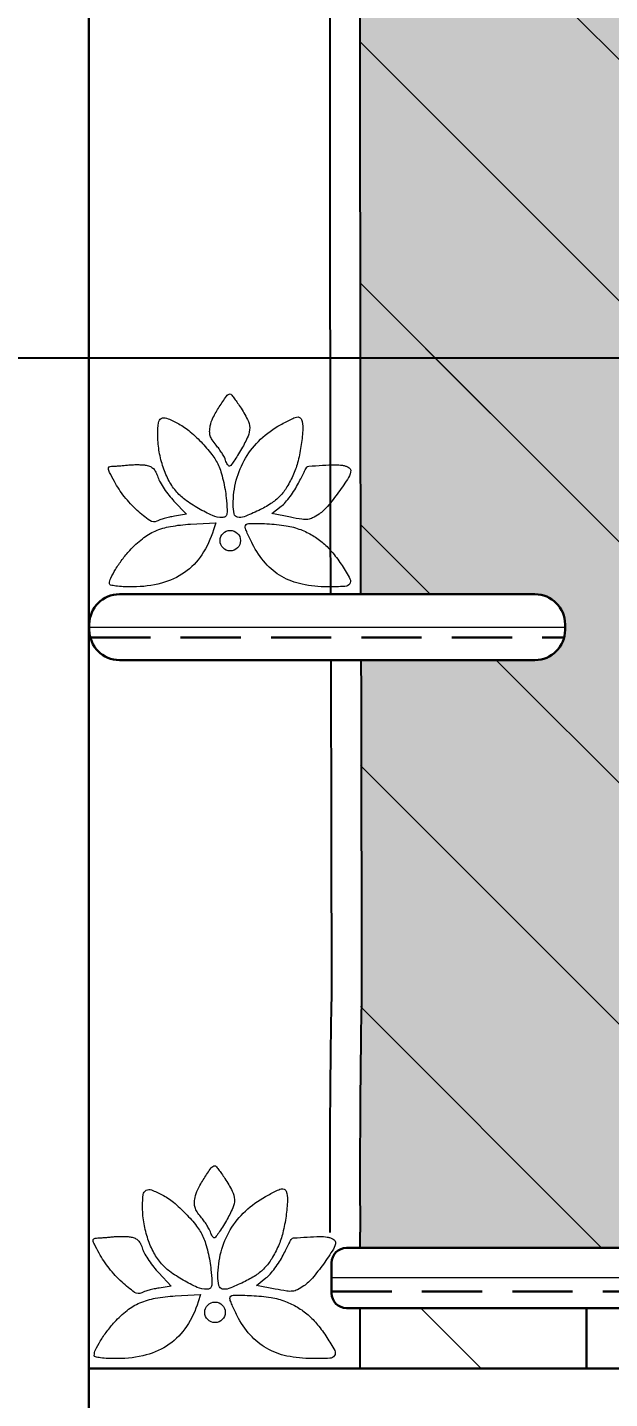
# Model space of a CAD drawing. Header units: millimetres. Extents: x 56222 to 3066687, y -650199 to -121287.
# Drawn here: x 141165.89 to 141175.55, y -185281.76 to -185259.01 of the extents above; entities that cross this region are included whole.
import ezdxf
from ezdxf import colors
from ezdxf.entities.mleader import LeaderData, LeaderLine
from ezdxf.math import Vec2, Vec3

# ---------------------------------------------------------------- set-up
doc = ezdxf.new("R2010")
doc.units = ezdxf.units.MM
doc.header["$MEASUREMENT"] = 0
doc.linetypes.add('DASHEDX2', pattern=[1.5, 1, -0.5])
for name, color, linetype, lineweight in [('$TD_AUDIT_GENERATED_(A0BDF17)', 32, 'Continuous', 30), ('FURNITURE', 32, 'Continuous', 9), ('interior hatch', 253, 'Continuous', 5), ('Text', 7, 'Continuous', 15)]:
    doc.layers.add(name, color=color, linetype=linetype, lineweight=lineweight)
doc.styles.add('style4', font='ARIALN.TTF')

msp = doc.modelspace()

# ---------------------------------------------------------------- hatches: boundary and pattern name
at = {"layer": 'interior hatch', "lineweight": 30, "true_color": 0xd9b996, "transparency": 33554687}
h = msp.add_hatch(color=31, dxfattribs=at)
h.dxf.hatch_style = 1
h.paths.add_polyline_path([(141194.354, -185256.324), (141190.354, -185256.324), (141183.422, -185263.256), (141183.422, -185264.179), (141183.469, -185264.209), (141183.598, -185264.305), (141183.686, -185264.445), (141183.675, -185264.491), (141186.187, -185264.491)])
h.paths.add_polyline_path([(141195.429, -185255.249, 0.000034), (141195.429, -185254.104, 0.001621), (141195.421, -185251.568), (141195.11, -185251.568), (141190.354, -185256.324), (141194.354, -185256.324)])
h.paths.add_polyline_path([(141186.187, -185264.491), (141183.675, -185264.491), (141183.668, -185264.52), (141183.602, -185264.565), (141183.583, -185264.641), (141183.606, -185264.733), (141183.67, -185264.814), (141183.803, -185264.905), (141183.99, -185265.036), (141184.037, -185265.138), (141184.179, -185265.179), (141184.284, -185265.253), (141184.307, -185265.36), (141184.29, -185265.47), (141184.198, -185265.541), (141184.192, -185265.627), (141184.249, -185265.672), (141184.34, -185265.66), (141184.474, -185265.674), (141184.535, -185265.71), (141184.563, -185265.781), (141184.629, -185265.784), (141184.687, -185265.798), (141184.721, -185265.837), (141184.728, -185265.876), (141184.73, -185265.918), (141184.749, -185265.929)])
h.paths.add_polyline_path([(141176.49, -185256.324), (141172.49, -185256.324), (141180.657, -185264.491), (141183.169, -185264.491), (141183.158, -185264.445), (141183.246, -185264.305), (141183.375, -185264.209), (141183.422, -185264.179), (141183.422, -185263.256)])
h.paths.add_polyline_path([(141183.174, -185264.814), (141183.238, -185264.733), (141183.261, -185264.641), (141183.242, -185264.565), (141183.176, -185264.52), (141183.169, -185264.491), (141180.657, -185264.491), (141182.095, -185265.929), (141182.114, -185265.918), (141182.115, -185265.876), (141182.123, -185265.837), (141182.157, -185265.798), (141182.215, -185265.784), (141182.281, -185265.781), (141182.309, -185265.71), (141182.37, -185265.674), (141182.504, -185265.66), (141182.595, -185265.672), (141182.652, -185265.627), (141182.646, -185265.541), (141182.554, -185265.47), (141182.537, -185265.36), (141182.56, -185265.253), (141182.665, -185265.179), (141182.807, -185265.138), (141182.854, -185265.036), (141183.041, -185264.905)])
h.paths.add_polyline_path([(141171.425, -185251.259, 0.001818), (141171.415, -185254.104, 0.000034), (141171.415, -185255.249), (141172.49, -185256.324), (141176.49, -185256.324)])
h.paths.add_polyline_path([(141171.415, -185255.249, 0.000032), (141171.415, -185256.324), (141172.49, -185256.324)])
h.paths.add_polyline_path([(141172.49, -185256.324), (141171.415, -185256.324, 0.000087), (141171.416, -185259.251), (141176.657, -185264.491), (141180.657, -185264.491)])
h.paths.add_polyline_path([(141171.416, -185259.251, 0.00012), (141171.42, -185263.254), (141172.657, -185264.491), (141176.657, -185264.491)], flags=17)
h.paths.add_polyline_path([(141171.42, -185263.254, 0.000037), (141171.421, -185264.491), (141172.657, -185264.491)])
h.paths.add_polyline_path([(141172.657, -185264.491), (141171.421, -185264.491, 0.000075), (141171.425, -185267.259), (141172.58, -185268.414), (141174.316, -185268.414, -0.414214), (141174.816, -185268.914), (141174.816, -185269.006, -0.414214), (141174.316, -185269.506), (141173.672, -185269.506), (141179.092, -185274.926), (141179.086, -185274.666), (141179.167, -185274.353), (141179.333, -185274.147), (141179.477, -185273.953), (141179.741, -185273.829), (141180.024, -185273.757), (141180.322, -185273.699), (141180.613, -185273.696), (141181.007, -185273.765), (141181.197, -185273.889), (141181.18, -185273.72), (141181.182, -185273.481), (141181.197, -185273.271), (141181.268, -185273.036), (141181.245, -185273.013), (141181.171, -185273.068), (141181.086, -185273.169), (141180.956, -185273.296), (141180.736, -185273.394), (141180.527, -185273.449), (141180.405, -185273.442), (141180.322, -185273.383), (141180.276, -185273.303), (141180.22, -185273.204), (141180.146, -185273.125), (141180.069, -185273.042), (141180.015, -185272.962), (141179.995, -185272.836), (141179.954, -185272.717), (141179.964, -185272.518), (141180.011, -185272.293), (141180.123, -185272.102), (141180.182, -185272.017), (141180.116, -185272.066), (141180.044, -185272.079), (141179.797, -185272.07), (141179.566, -185271.725), (141179.346, -185271.18)])
h.paths.add_polyline_path([(141176.657, -185264.491), (141172.657, -185264.491), (141173.58, -185265.414), (141179.346, -185271.18), (141179.326, -185271.131), (141179.277, -185270.773), (141179.164, -185270.722), (141179.128, -185270.665), (141179.123, -185270.606), (141179.146, -185270.582), (141179.139, -185270.307), (141179.174, -185270.178), (141179.163, -185270.062), (141179.054, -185269.923), (141179.172, -185269.828), (141179.174, -185269.573), (141179.268, -185269.292), (141179.36, -185269.156), (141179.32, -185269.06), (141179.24, -185268.973), (141179.225, -185268.842), (141179.273, -185268.739), (141179.387, -185268.666), (141179.448, -185268.578), (141179.509, -185268.524), (141179.639, -185268.519), (141179.719, -185268.455), (141179.811, -185268.421), (141179.813, -185268.33), (141179.837, -185268.252), (141179.915, -185268.186), (141180.007, -185268.188), (141180.024, -185268.11), (141179.974, -185268.072), (141180.009, -185268.031), (141180.053, -185268.023), (141180.011, -185267.896), (141180.015, -185267.783), (141179.963, -185267.73), (141179.856, -185267.722), (141179.722, -185267.745), (141179.539, -185267.818), (141179.328, -185267.983), (141179.303, -185267.67), (141179.37, -185267.283), (141179.4, -185267.234)], flags=17)
h.paths.add_polyline_path([(141180.657, -185264.491), (141176.657, -185264.491), (141177.646, -185265.48), (141179.4, -185267.234), (141179.557, -185266.986), (141179.709, -185266.833), (141179.9, -185266.708), (141179.892, -185266.855), (141179.905, -185267.058), (141179.954, -185267.238), (141180.02, -185267.314), (141180.142, -185267.41), (141180.202, -185267.311), (141180.361, -185267.215), (141180.52, -185267.174), (141180.539, -185267.115), (141180.58, -185267.061), (141180.542, -185267.019), (141180.488, -185266.956), (141180.509, -185266.904), (141180.623, -185266.854), (141180.705, -185266.831), (141180.758, -185266.841), (141180.806, -185266.878), (141180.84, -185266.939), (141180.862, -185267.006), (141180.86, -185267.079), (141180.821, -185267.1), (141180.763, -185267.126), (141180.712, -185267.125), (141180.7, -185267.182), (141180.708, -185267.27), (141180.739, -185267.291), (141180.805, -185267.398), (141180.813, -185267.499), (141180.813, -185267.624), (141180.897, -185267.656), (141180.972, -185267.702), (141181.027, -185267.779), (141181.042, -185267.869), (141181.003, -185267.967), (141180.923, -185268.058), (141180.757, -185268.132), (141180.7, -185268.23), (141180.685, -185268.295), (141180.587, -185268.219), (141180.551, -185268.152), (141180.452, -185268.206), (141180.45, -185268.217), (141181.033, -185268.8), (141181.149, -185268.498), (141181.306, -185268.338), (141181.237, -185268.291), (141181.178, -185268.205), (141181.137, -185268.118), (141181.153, -185268.059), (141181.186, -185268.024), (141181.228, -185268.015), (141181.19, -185267.951), (141181.171, -185267.88), (141181.173, -185267.799), (141181.2, -185267.741), (141181.266, -185267.713), (141181.243, -185267.654), (141181.23, -185267.592), (141181.232, -185267.538), (141181.252, -185267.478), (141181.293, -185267.456), (141181.349, -185267.456), (141181.311, -185267.386), (141181.298, -185267.331), (141181.308, -185267.266), (141181.337, -185267.198), (141181.401, -185267.163), (141181.379, -185267.094), (141181.385, -185267.026), (141181.404, -185266.972), (141181.44, -185266.942), (141181.492, -185266.924), (141181.483, -185266.827), (141181.488, -185266.755), (141181.513, -185266.706), (141181.557, -185266.672), (141181.616, -185266.674), (141181.598, -185266.608), (141181.615, -185266.54), (141181.654, -185266.49), (141181.736, -185266.455), (141181.736, -185266.42), (141181.75, -185266.354), (141181.78, -185266.303), (141181.825, -185266.261), (141181.911, -185266.241), (141181.914, -185266.197), (141181.96, -185266.136), (141182.003, -185266.097), (141182.089, -185266.094), (141182.128, -185266.015), (141182.096, -185266.004), (141182.082, -185265.97), (141182.096, -185265.931)])
h.paths.add_polyline_path([(141190.187, -185264.491), (141186.187, -185264.491), (141184.747, -185265.931), (141184.762, -185265.97), (141184.748, -185266.004), (141184.736, -185266.008), (141184.72, -185266.024), (141184.754, -185266.094), (141184.841, -185266.097), (141184.884, -185266.136), (141184.93, -185266.197), (141184.935, -185266.266), (141184.96, -185266.247), (141185.019, -185266.261), (141185.064, -185266.303), (141185.093, -185266.354), (141185.107, -185266.42), (141185.107, -185266.473), (141185.136, -185266.467), (141185.19, -185266.49), (141185.228, -185266.54), (141185.246, -185266.608), (141185.227, -185266.674), (141185.287, -185266.672), (141185.331, -185266.706), (141185.356, -185266.755), (141185.36, -185266.827), (141185.352, -185266.924), (141185.404, -185266.942), (141185.44, -185266.972), (141185.459, -185267.026), (141185.465, -185267.094), (141185.439, -185267.176), (141185.462, -185267.174), (141185.502, -185267.195), (141185.533, -185267.248), (141185.546, -185267.331), (141185.533, -185267.386), (141185.495, -185267.456), (141185.551, -185267.456), (141185.592, -185267.478), (141185.612, -185267.538), (141185.614, -185267.592), (141185.601, -185267.654), (141185.573, -185267.726), (141185.637, -185267.726), (141185.671, -185267.799), (141185.673, -185267.88), (141185.654, -185267.951), (141185.616, -185268.015), (141185.658, -185268.024), (141185.691, -185268.059), (141185.707, -185268.118), (141185.666, -185268.205), (141185.607, -185268.291), (141185.538, -185268.338), (141185.695, -185268.498), (141185.816, -185268.814), (141185.815, -185268.93), (141186.415, -185268.33), (141186.416, -185268.223), (141186.468, -185268.039), (141186.561, -185267.927), (141186.559, -185267.87), (141186.47, -185267.92), (141186.401, -185267.966), (141186.233, -185267.983), (141185.956, -185267.937), (141186.074, -185267.855), (141185.953, -185267.779), (141186.006, -185267.737), (141185.886, -185267.667), (141185.84, -185267.588), (141185.908, -185267.56), (141186.059, -185267.557), (141185.992, -185267.461), (141186.12, -185267.453), (141186.045, -185267.354), (141186.05, -185267.252), (141186.206, -185267.335), (141186.28, -185267.375), (141186.256, -185267.221), (141186.318, -185267.062), (141186.387, -185267.123), (141186.479, -185267.235), (141186.495, -185267.163), (141186.585, -185267.042), (141186.632, -185267.119), (141186.672, -185267.217), (141186.682, -185267.371), (141186.747, -185267.281), (141186.9, -185267.173), (141186.936, -185267.292), (141186.916, -185267.47), (141186.97, -185267.406), (141187.096, -185267.357), (141187.163, -185267.361), (141187.128, -185267.473), (141187.025, -185267.557), (141187.084, -185267.594)])
h.paths.add_polyline_path([(141195.427, -185259.251, 0.000087), (141195.429, -185256.324), (141194.354, -185256.324), (141186.187, -185264.491), (141190.187, -185264.491)])
h.paths.add_polyline_path([(141194.187, -185264.491), (141190.187, -185264.491), (141187.075, -185267.603), (141187.077, -185267.644), (141187.035, -185267.702), (141187.129, -185267.714), (141187.274, -185267.73), (141187.171, -185267.832), (141186.966, -185267.903), (141186.844, -185267.901), (141186.827, -185267.918), (141186.862, -185267.96), (141186.856, -185268.078), (141186.85, -185268.133), (141186.863, -185268.168), (141186.894, -185268.1), (141186.962, -185268.058), (141187.024, -185268.041), (141187.132, -185268.082), (141187.183, -185268.152), (141187.255, -185268.122), (141187.369, -185268.157), (141187.444, -185268.237), (141187.563, -185268.293), (141187.634, -185268.401), (141187.657, -185268.479), (141187.639, -185268.574), (141187.595, -185268.696), (141187.548, -185268.763), (141187.626, -185268.868), (141187.672, -185268.967), (141187.703, -185269.016), (141187.795, -185269.082), (141187.908, -185269.135), (141187.952, -185269.112), (141187.998, -185269.099), (141188.034, -185269.163), (141188.046, -185269.238), (141187.995, -185269.339), (141187.923, -185269.43), (141187.767, -185269.458), (141187.831, -185269.531), (141187.859, -185269.641), (141187.877, -185269.832), (141187.927, -185269.878), (141187.911, -185270.04), (141187.859, -185270.15), (141187.804, -185270.183), (141187.805, -185270.398), (141187.752, -185270.849), (141187.709, -185270.969)])
h.paths.add_polyline_path([(141195.429, -185255.249), (141194.354, -185256.324), (141195.429, -185256.324, 0.000032)])
h.paths.add_polyline_path([(141195.427, -185259.251), (141190.187, -185264.491), (141194.187, -185264.491), (141195.424, -185263.254, 0.00012)], flags=17)
h = msp.add_hatch(color=31, dxfattribs=at)
h.dxf.hatch_style = 1
h.paths.add_polyline_path([(141173.672, -185269.506), (141171.429, -185269.506, 0.000047), (141171.432, -185271.266), (141178.865, -185278.699), (141178.897, -185278.693), (141178.917, -185278.578), (141178.951, -185278.471), (141179.039, -185278.39), (141179.194, -185278.319), (141179.187, -185278.177), (141179.135, -185278.137), (141179.109, -185278.052), (141179.119, -185277.982), (141179.173, -185277.926), (141179.146, -185276.834), (141179.064, -185276.782), (141179.041, -185276.692), (141179.056, -185276.602), (141179.019, -185276.543), (141179.017, -185276.487), (141179.076, -185276.41), (141179.21, -185276.36), (141179.266, -185276.266), (141179.562, -185276.028), (141179.759, -185275.874), (141179.932, -185275.797), (141180.019, -185275.786), (141179.655, -185275.422), (141179.329, -185275.226), (141179.092, -185274.946), (141179.092, -185274.926)])
h.paths.add_polyline_path([(141171.432, -185271.266, 0.0001), (141171.44, -185274.988, 0.000441), (141171.435, -185275.269), (141175.422, -185279.256), (141178.414, -185279.256), (141178.414, -185279.026), (141178.466, -185278.856), (141178.678, -185278.739), (141178.865, -185278.699)])
h.paths.add_polyline_path([(141171.435, -185275.269, 0.005837), (141171.415, -185278.996), (141171.415, -185279.256), (141175.422, -185279.256)])
h.paths.add_polyline_path([(141193.172, -185269.506), (141192.527, -185269.506, -0.414214), (141192.027, -185269.006), (141192.027, -185268.914, -0.414214), (141192.527, -185268.414), (141195.417, -185268.414, 0.000105), (141195.423, -185264.511, 0.000038), (141195.424, -185263.254), (141187.709, -185270.969), (141187.624, -185271.207), (141187.477, -185271.561), (141187.41, -185271.666), (141187.048, -185271.773), (141186.963, -185271.781), (141186.508, -185272.237), (141186.525, -185272.241), (141186.578, -185272.293), (141186.591, -185272.321), (141186.663, -185272.306), (141186.745, -185272.313), (141186.826, -185272.346), (141186.865, -185272.412), (141186.864, -185272.467), (141186.954, -185272.497), (141187.036, -185272.603), (141187.044, -185272.677), (141187.075, -185272.673), (141187.151, -185272.724), (141187.157, -185272.786), (141187.098, -185272.851), (141187.004, -185273.019), (141187.048, -185273.02), (141187.119, -185273.059), (141187.136, -185273.126), (141187.126, -185273.182), (141187.007, -185273.242), (141186.902, -185273.233), (141186.703, -185273.46), (141186.62, -185273.56), (141186.522, -185273.61), (141186.425, -185273.642), (141186.372, -185273.716), (141186.31, -185273.735), (141186.231, -185273.724), (141186.191, -185273.696), (141186.154, -185273.744), (141186.119, -185273.772), (141186.07, -185273.782), (141186.008, -185273.772), (141185.973, -185273.735), (141185.934, -185273.67), (141185.906, -185273.694), (141185.797, -185273.697), (141185.726, -185273.628), (141185.701, -185273.493), (141185.687, -185273.694), (141185.679, -185273.946), (141185.972, -185273.92), (141186.18, -185273.929), (141186.487, -185274.042), (141186.681, -185274.226), (141186.885, -185274.466), (141186.982, -185274.775), (141187.038, -185275.074), (141187.02, -185275.433), (141186.909, -185275.67), (141186.842, -185275.773), (141186.899, -185275.779)])
h.paths.add_polyline_path([(141195.412, -185271.266, 0.000047), (141195.415, -185269.506), (141193.172, -185269.506), (141186.899, -185275.779), (141187.045, -185275.797), (141187.218, -185275.874), (141187.415, -185276.028), (141187.712, -185276.266), (141187.768, -185276.36), (141187.901, -185276.41), (141187.96, -185276.487), (141187.958, -185276.543), (141187.921, -185276.602), (141187.936, -185276.692), (141187.913, -185276.782), (141187.831, -185276.834), (141187.804, -185277.926), (141187.858, -185277.982), (141187.868, -185278.052), (141187.842, -185278.137), (141187.79, -185278.177), (141187.783, -185278.319), (141187.938, -185278.39), (141188.026, -185278.471), (141188.06, -185278.578), (141188.066, -185278.612)])
h.paths.add_polyline_path([(141195.409, -185275.269, 0.000441), (141195.404, -185274.988, 0.0001), (141195.412, -185271.266), (141188.066, -185278.612), (141188.08, -185278.693), (141188.299, -185278.739), (141188.511, -185278.856), (141188.563, -185279.026), (141188.563, -185279.256), (141191.422, -185279.256)])
h.paths.add_polyline_path([(141195.409, -185275.269), (141191.422, -185279.256), (141195.429, -185279.256), (141195.429, -185278.996, 0.005837)])
h = msp.add_hatch(color=31, dxfattribs=at)
h.dxf.hatch_style = 1
h.paths.add_polyline_path([(141171.425, -185267.259, 0.000031), (141171.427, -185268.414), (141172.58, -185268.414)])
h.paths.add_polyline_path([(141178.215, -185308.75), (141188.878, -185308.75), (141188.878, -185303.711), (141178.215, -185303.711)], flags=9)
h.paths.add_polyline_path([(141180.633, -185285.776), (141187.371, -185285.776), (141187.371, -185280.737), (141180.633, -185280.737)], flags=9)
h.paths.add_polyline_path([(141169.494, -185290.534), (141180.157, -185290.534), (141180.157, -185285.495), (141169.494, -185285.495)], flags=9)
h.paths.add_polyline_path([(141186.779, -185290.534), (141197.442, -185290.534), (141197.442, -185285.495), (141186.779, -185285.495)], flags=9)

# ---------------------------------------------------------------- linework, layer by layer
at = {"layer": '$TD_AUDIT_GENERATED_(A0BDF17)', "linetype": 'Continuous', "lineweight": 25, "ltscale": 2}
for p, q in [((141171.415, -185279.256, 0.129), (141171.415, -185278.996, 0.129)), ((141171.415, -185281.256, 0.129), (141171.415, -185280.256, 0.129)), ((141183.441, -185281.256, 0.129), (141171.415, -185281.256, 0.129))]:
    msp.add_line(p, q, dxfattribs=at)
at = {"layer": '$TD_AUDIT_GENERATED_(A0BDF17)', "linetype": 'Continuous', "lineweight": 25, "ltscale": 2, "elevation": 0.129}
for points in [[(141170.927, -185268.415, -0.000105), (141170.921, -185264.512, -0.000311), (141170.915, -185254.103, -0.00288), (141170.941, -185249.592, -0.00097), (141170.966, -185247.742, -0.004988), (141170.992, -185246.707, -0.008013)], [(141171.427, -185268.414, -0.000105), (141171.421, -185264.511, -0.000311), (141171.415, -185254.103, -0.00288), (141171.441, -185249.598, -0.00097), (141171.466, -185247.749, -0.004988), (141171.492, -185246.725, -0.008013)], [(141170.929, -185269.507, 0.000147), (141170.94, -185274.984, 0.00627), (141170.915, -185278.999, 0.00627)], [(141171.429, -185269.506, 0.000148), (141171.44, -185274.988, 0.006278), (141171.415, -185278.996)]]:
    msp.add_lwpolyline(points, format="xyb", dxfattribs=at)
at = {"layer": 'FURNITURE', "lineweight": 5}
for p, q in [((141182.096, -185265.931, 0.129), (141171.415, -185255.249, 0.129)), ((141179.4, -185267.234, 0.129), (141171.416, -185259.251, 0.129)), ((141177.646, -185265.48, 0.129), (141171.416, -185259.251, 0.129)), ((141179.346, -185271.18, 0.129), (141171.42, -185263.254, 0.129)), ((141173.58, -185265.414, 0.129), (141171.42, -185263.254, 0.129)), ((141172.58, -185268.414, 0.129), (141171.422, -185267.256, 0.129)), ((141166.921, -185268.96, 0.129), (141174.816, -185268.96, 0.129)), ((141179.092, -185274.926, 0.129), (141173.672, -185269.506, 0.129)), ((141178.858, -185278.693, 0.129), (141171.421, -185271.255, 0.129)), ((141175.422, -185279.256, 0.129), (141171.421, -185275.255, 0.129)), ((141173.422, -185281.256, 0.129), (141172.422, -185280.256, 0.129))]:
    msp.add_line(p, q, dxfattribs=at)
at = {"layer": 'FURNITURE', "lineweight": 30}
for p, q in [((141167.421, -185268.414, 0.129), (141174.316, -185268.414, 0.129)), ((141166.921, -185269.006, 0.129), (141166.921, -185268.914, 0.129)), ((141174.816, -185269.006, 0.129), (141174.816, -185268.914, 0.129)), ((141174.316, -185269.506, 0.129), (141167.421, -185269.506, 0.129)), ((141171.19, -185279.256, 0.129), (141195.653, -185279.256, 0.129)), ((141171.19, -185279.256, 0.129), (141195.653, -185279.256, 0.129)), ((141170.94, -185279.506, 0.129), (141170.94, -185280.006, 0.129)), ((141170.94, -185279.506, 0.129), (141170.94, -185280.006, 0.129)), ((141171.19, -185280.256, 0.129), (141195.653, -185280.256, 0.129)), ((141171.19, -185280.256, 0.129), (141195.653, -185280.256, 0.129)), ((141175.172, -185281.256, 0.129), (141175.172, -185280.256, 0.129)), ((141166.921, -185281.256, 0.129), (141199.923, -185281.256, 0.129))]:
    msp.add_line(p, q, dxfattribs=at)
at = {"layer": 'FURNITURE', "color": 3, "linetype": 'DASHEDX2', "lineweight": 30}
for p, q in [((141166.936, -185269.129, 0.129), (141174.801, -185269.129, 0.129)), ((141170.941, -185279.979, 0.129), (141195.903, -185279.979, 0.129))]:
    msp.add_line(p, q, dxfattribs=at)
at = {"layer": 'FURNITURE', "lineweight": 13}
msp.add_line((141195.903, -185279.756, 0.129), (141170.94, -185279.756, 0.129), dxfattribs=at)
at = {"layer": 'FURNITURE', "lineweight": 30, "elevation": 0.129}
msp.add_lwpolyline([(141166.921, -185313.264), (141166.908, -185215.923, -0.454845), (141170.921, -185211.264), (141195.923, -185211.264, -0.435086), (141199.923, -185215.582), (141199.923, -185313.264)], format="xyb", dxfattribs=at)
at = {"layer": 'FURNITURE', "elevation": 0.129}
for points in [[(141169.423, -185265.303, -0.02545), (141169.546, -185265.514, -0.110408), (141169.582, -185265.653, -0.113166), (141169.555, -185265.792, -0.027385), (141169.448, -185266.003, -0.008118), (141169.382, -185266.112, -0.012388), (141169.321, -185266.205, -0.006971), (141169.268, -185266.279, -0.223747), (141169.248, -185266.29, -0.214585), (141169.233, -185266.284, -0.047441), (141169.215, -185266.261, -0.041271), (141169.197, -185266.229, -0.029557), (141169.182, -185266.191, 0.047799), (141169.162, -185266.142, 0.01634), (141169.123, -185266.076, 0.016073), (141169.075, -185266.005, 0.017873), (141169.024, -185265.94, -0.029539), (141168.961, -185265.855, -0.07249), (141168.928, -185265.786, -0.07906), (141168.918, -185265.713, -0.04047), (141168.928, -185265.622, -0.071589), (141168.973, -185265.488, -0.021877), (141169.078, -185265.303, -0.015418), (141169.196, -185265.128, -0.223939), (141169.259, -185265.092, -0.241356), (141169.274, -185265.099, -0.007458), (141169.318, -185265.154, -0.013098), (141169.369, -185265.222, -0.008509)], [(141168.382, -185265.574, -0.051461), (141168.57, -185265.699, -0.02792), (141168.775, -185265.887, -0.027938), (141168.955, -185266.095, -0.058367), (141169.065, -185266.278, -0.033671), (141169.104, -185266.382, -0.015079), (141169.142, -185266.523, -0.014848), (141169.173, -185266.675, -0.019525), (141169.192, -185266.815, -0.006133), (141169.208, -185267.013, -0.067833), (141169.202, -185267.092, -0.21271), (141169.176, -185267.128, -0.13331), (141169.125, -185267.142, -0.103578), (141168.966, -185267.109, -0.027277), (141168.734, -185266.992, -0.028575), (141168.507, -185266.843, -0.060959), (141168.355, -185266.7, -0.0556), (141168.232, -185266.511, -0.040539), (141168.137, -185266.279, -0.038605), (141168.077, -185266.022, -0.038142), (141168.057, -185265.757, -0.031586), (141168.068, -185265.57, -0.237067), (141168.116, -185265.499, -0.224318), (141168.204, -185265.493, -0.028453)], [(141170.44, -185265.515, -0.10479), (141170.464, -185265.664, -0.022441), (141170.438, -185265.928, -0.024459), (141170.385, -185266.204, -0.044449), (141170.311, -185266.422, -0.030842), (141170.201, -185266.634, -0.056549), (141170.083, -185266.789, -0.057695), (141169.935, -185266.911, -0.033479), (141169.733, -185267.023, -0.015095), (141169.49, -185267.129, -0.15236), (141169.381, -185267.137, -0.289935), (141169.324, -185267.08, -0.054427), (141169.308, -185266.926, -0.064772), (141169.36, -185266.522, -0.069734), (141169.514, -185266.155, -0.069531), (141169.764, -185265.844, -0.063825), (141170.096, -185265.603, -0.006585), (141170.275, -185265.508, -0.055952), (141170.36, -185265.476, -0.174824), (141170.408, -185265.48, -0.193131)], [(141167.866, -185266.275, -0.064996), (141167.934, -185266.295, -0.094121), (141167.984, -185266.331, -0.078851), (141168.024, -185266.388, -0.033835), (141168.059, -185266.474, 0.049351), (141168.096, -185266.557, 0.019713), (141168.162, -185266.663, 0.01928), (141168.242, -185266.773, 0.023021), (141168.326, -185266.869), (141168.535, -185267.087), (141168.333, -185267.12, 0.013428), (141168.25, -185267.136, 0.012559), (141168.165, -185267.157, 0.012642), (141168.091, -185267.18, 0.041299), (141168.044, -185267.2, -0.279902), (141167.926, -185267.192, -0.035107), (141167.717, -185267.024, -0.037463), (141167.502, -185266.793, -0.043562), (141167.337, -185266.543, -0.00605), (141167.258, -185266.393, -0.073411), (141167.237, -185266.332, -0.302838), (141167.249, -185266.303, -0.143371), (141167.291, -185266.291, 0.012813), (141167.337, -185266.289, 0.004129), (141167.406, -185266.285, 0.004115), (141167.483, -185266.279, 0.004602), (141167.556, -185266.271, -0.017564), (141167.633, -185266.266, -0.012516), (141167.72, -185266.264, -0.012659), (141167.802, -185266.267, -0.026193)], [(141171.121, -185266.275, -0.039687), (141171.174, -185266.288, -0.053986), (141171.219, -185266.309, -0.066379), (141171.249, -185266.333, -0.195539), (141171.259, -185266.357, -0.1412), (141171.224, -185266.477, -0.014857), (141171.058, -185266.722, -0.018625), (141170.874, -185266.958, -0.067795), (141170.734, -185267.085, -0.030086), (141170.627, -185267.149, -0.09244), (141170.547, -185267.173, -0.066167), (141170.449, -185267.171, -0.010422), (141170.258, -185267.138), (141169.948, -185267.077), (141170.105, -185266.955, 0.045379), (141170.174, -185266.889, 0.020126), (141170.254, -185266.792, 0.019726), (141170.33, -185266.682, 0.025139), (141170.391, -185266.574, -0.000741), (141170.441, -185266.475, -0.001174), (141170.484, -185266.39, -0.000246), (141170.523, -185266.315, -0.054576), (141170.527, -185266.309, -0.204676), (141170.564, -185266.289, -0.003825), (141170.79, -185266.275, -0.008924), (141171.003, -185266.267, -0.045843)], [(141168.981, -185267.348, -0.070923), (141168.788, -185267.758, -0.093488), (141168.501, -185268.054, -0.090588), (141168.118, -185268.231, -0.062638), (141167.644, -185268.292, -0.010446), (141167.483, -185268.289, -0.023226), (141167.361, -185268.278, -0.023254), (141167.274, -185268.263, -0.349792), (141167.256, -185268.24, -0.112709), (141167.277, -185268.148, -0.024343), (141167.356, -185268.002, -0.024515), (141167.466, -185267.84, -0.022598), (141167.593, -185267.686, -0.043477), (141167.801, -185267.493, -0.063927), (141168.015, -185267.366, -0.058326), (141168.269, -185267.29, -0.029783), (141168.6, -185267.252), (141169.018, -185267.229)], [(141170.429, -185267.343, -0.040538), (141170.63, -185267.441, -0.045366), (141170.804, -185267.566, -0.042275), (141170.963, -185267.73, -0.028397), (141171.116, -185267.94, -0.017703), (141171.246, -185268.159, -0.284529), (141171.242, -185268.242, -0.233153), (141171.163, -185268.285, -0.012579), (141170.871, -185268.292, -0.050687), (141170.453, -185268.248, -0.078586), (141170.115, -185268.12, -0.082696), (141169.844, -185267.899, -0.062542), (141169.628, -185267.582, -0.008185), (141169.582, -185267.487, -0.010669), (141169.543, -185267.4, -0.008474), (141169.514, -185267.326, -0.090877), (141169.508, -185267.294, -0.410362), (141169.562, -185267.239, -0.01654), (141169.868, -185267.245, -0.024975), (141170.19, -185267.278, -0.054911)], [(141169.171, -185278.105, -0.02545), (141169.293, -185278.316, -0.110408), (141169.329, -185278.455, -0.113166), (141169.302, -185278.594, -0.027385), (141169.195, -185278.805, -0.008118), (141169.129, -185278.914, -0.012388), (141169.068, -185279.006, -0.006971), (141169.015, -185279.081, -0.223747), (141168.996, -185279.091, -0.214585), (141168.98, -185279.085, -0.047441), (141168.962, -185279.063, -0.041271), (141168.944, -185279.031, -0.029557), (141168.93, -185278.993, 0.047799), (141168.909, -185278.944, 0.01634), (141168.87, -185278.878, 0.016073), (141168.822, -185278.807, 0.017873), (141168.771, -185278.742, -0.029539), (141168.708, -185278.657, -0.07249), (141168.675, -185278.587, -0.07906), (141168.665, -185278.515, -0.04047), (141168.675, -185278.423, -0.071589), (141168.72, -185278.29, -0.021877), (141168.825, -185278.105, -0.015418), (141168.943, -185277.93, -0.223939), (141169.006, -185277.894, -0.241356), (141169.021, -185277.901, -0.007458), (141169.065, -185277.955, -0.013098), (141169.116, -185278.024, -0.008509)], [(141168.129, -185278.375, -0.051461), (141168.317, -185278.5, -0.02792), (141168.522, -185278.689, -0.027938), (141168.702, -185278.896, -0.058367), (141168.812, -185279.079, -0.033671), (141168.851, -185279.183, -0.015079), (141168.889, -185279.325, -0.014848), (141168.92, -185279.477, -0.019525), (141168.939, -185279.617, -0.006133), (141168.955, -185279.815, -0.067833), (141168.949, -185279.893, -0.21271), (141168.923, -185279.93, -0.13331), (141168.872, -185279.944, -0.103578), (141168.713, -185279.911, -0.027277), (141168.481, -185279.793, -0.028575), (141168.254, -185279.645, -0.060959), (141168.102, -185279.501, -0.0556), (141167.979, -185279.313, -0.040539), (141167.884, -185279.081, -0.038605), (141167.824, -185278.823, -0.038142), (141167.804, -185278.559, -0.031586), (141167.816, -185278.372, -0.237067), (141167.863, -185278.301, -0.224318), (141167.951, -185278.295, -0.028453)], [(141170.187, -185278.317, -0.10479), (141170.211, -185278.466, -0.022441), (141170.185, -185278.729, -0.024459), (141170.132, -185279.006, -0.044449), (141170.058, -185279.223, -0.030842), (141169.948, -185279.436, -0.056549), (141169.83, -185279.59, -0.057695), (141169.682, -185279.713, -0.033479), (141169.48, -185279.825, -0.015095), (141169.237, -185279.931, -0.15236), (141169.128, -185279.939, -0.289935), (141169.071, -185279.882, -0.054427), (141169.055, -185279.728, -0.064772), (141169.107, -185279.323, -0.069734), (141169.261, -185278.957, -0.069531), (141169.511, -185278.646, -0.063825), (141169.843, -185278.405, -0.006585), (141170.022, -185278.31, -0.055952), (141170.107, -185278.278, -0.174824), (141170.155, -185278.282, -0.193131)], [(141167.613, -185279.077, -0.064996), (141167.681, -185279.097, -0.094121), (141167.731, -185279.133, -0.078851), (141167.771, -185279.19, -0.033835), (141167.806, -185279.276, 0.049351), (141167.843, -185279.359, 0.019713), (141167.909, -185279.465, 0.01928), (141167.989, -185279.575, 0.023021), (141168.073, -185279.671), (141168.282, -185279.889), (141168.08, -185279.922, 0.013428), (141167.997, -185279.938, 0.012559), (141167.912, -185279.959, 0.012642), (141167.838, -185279.982, 0.041299), (141167.791, -185280.002, -0.279902), (141167.673, -185279.994, -0.035107), (141167.464, -185279.826, -0.037463), (141167.249, -185279.595, -0.043562), (141167.084, -185279.345, -0.00605), (141167.005, -185279.195, -0.073411), (141166.984, -185279.134, -0.302838), (141166.997, -185279.105, -0.143371), (141167.038, -185279.093, 0.012813), (141167.084, -185279.091, 0.004129), (141167.153, -185279.087, 0.004115), (141167.23, -185279.08, 0.004602), (141167.303, -185279.073, -0.017564), (141167.38, -185279.067, -0.012516), (141167.467, -185279.066, -0.012659), (141167.549, -185279.069, -0.026193)], [(141170.869, -185279.077, -0.039687), (141170.921, -185279.09, -0.053986), (141170.966, -185279.111, -0.066379), (141170.996, -185279.135, -0.195539), (141171.006, -185279.159, -0.1412), (141170.971, -185279.279, -0.014857), (141170.805, -185279.524, -0.018625), (141170.622, -185279.759, -0.067795), (141170.481, -185279.886, -0.030086), (141170.374, -185279.951, -0.09244), (141170.294, -185279.975, -0.066167), (141170.196, -185279.973, -0.010422), (141170.005, -185279.94), (141169.696, -185279.879), (141169.852, -185279.756, 0.045379), (141169.921, -185279.691, 0.020126), (141170.001, -185279.594, 0.019726), (141170.077, -185279.484, 0.025139), (141170.138, -185279.376, -0.000741), (141170.188, -185279.277, -0.001174), (141170.231, -185279.192, -0.000246), (141170.27, -185279.117, -0.054576), (141170.274, -185279.11, -0.204676), (141170.312, -185279.091, -0.003825), (141170.537, -185279.077, -0.008924), (141170.75, -185279.069, -0.045843)], [(141168.728, -185280.15, -0.070923), (141168.535, -185280.559, -0.093488), (141168.248, -185280.855, -0.090588), (141167.865, -185281.033, -0.062638), (141167.391, -185281.094, -0.010446), (141167.23, -185281.091, -0.023226), (141167.108, -185281.08, -0.023254), (141167.021, -185281.065, -0.349792), (141167.003, -185281.042, -0.112709), (141167.024, -185280.949, -0.024343), (141167.103, -185280.804, -0.024515), (141167.213, -185280.642, -0.022598), (141167.34, -185280.488, -0.043477), (141167.548, -185280.294, -0.063927), (141167.762, -185280.168, -0.058326), (141168.016, -185280.092, -0.029783), (141168.347, -185280.054), (141168.765, -185280.031)], [(141170.176, -185280.144, -0.040538), (141170.377, -185280.242, -0.045366), (141170.551, -185280.368, -0.042275), (141170.71, -185280.531, -0.028397), (141170.863, -185280.742, -0.017703), (141170.993, -185280.961, -0.284529), (141170.989, -185281.044, -0.233153), (141170.91, -185281.087, -0.012579), (141170.618, -185281.094, -0.050687), (141170.2, -185281.05, -0.078586), (141169.862, -185280.922, -0.082696), (141169.591, -185280.701, -0.062542), (141169.375, -185280.383, -0.008185), (141169.329, -185280.289, -0.010669), (141169.29, -185280.201, -0.008474), (141169.261, -185280.127, -0.090877), (141169.255, -185280.096, -0.410362), (141169.309, -185280.041, -0.01654), (141169.615, -185280.047, -0.024975), (141169.937, -185280.08, -0.054911)]]:
    msp.add_lwpolyline(points, format="xyb", close=True, dxfattribs=at)
at = {"layer": 'FURNITURE'}
for centre in [(141169.26, -185267.525, 0.129), (141169.007, -185280.326, 0.129)]:
    msp.add_circle(centre, 0.17, dxfattribs=at)
at = {"layer": 'FURNITURE', "lineweight": 30}
for centre, radius, start, end in [((141167.421, -185268.914, 0.129), 0.5, 90, 180), ((141174.316, -185268.914, 0.129), 0.5, 0, 90), ((141167.421, -185269.006, 0.129), 0.5, 180, 270), ((141174.316, -185269.006, 0.129), 0.5, 270, 0), ((141171.19, -185279.506, 0.129), 0.25, 90, 180), ((141171.19, -185279.506, 0.129), 0.25, 90, 180), ((141171.19, -185280.006, 0.129), 0.25, 180, 270), ((141171.19, -185280.006, 0.129), 0.25, 180, 270)]:
    msp.add_arc(centre, radius, start, end, dxfattribs=at)

# ---------------------------------------------------------------- leaders
at = {"layer": 'Text', "color": 1, "lineweight": 0, "ltscale": 20}
ml = msp.add_multileader_mtext('Standard', dxfattribs=at)
ml.set_content('Stone', color=1, style='style4')
ml.set_leader_properties()
ml.build(insert=Vec2(0, 0))
ml.multileader.update_dxf_attribs({"dogleg_length": 2.025, "arrow_head_size": 2})
ctx = ml.context
ctx.base_point, ctx.char_height, ctx.arrow_head_size, ctx.landing_gap_size, ctx.plane_origin = Vec3(141216.012, -185264.491, 0.129), 3, 2, 0.4, Vec3(141148.977, -185264.491, 0.129)
notes = []
notes.append((ctx, [(0, (1, 1, 0), (141213.988, -185264.491, 0.129), (1, 0), 2.025, [(0, [(141148.977, -185264.491, 0.129)], 0, [])])]))
ctx.mtext.insert, ctx.mtext.width = Vec3(141216.412, -185262.966, 0.129), 11.41678
for ctx, leaders in notes:
    for number, flags, end, landing, length, lines in leaders:
        leader = LeaderData()
        leader.index, (leader.has_last_leader_line, leader.has_dogleg_vector, leader.attachment_direction) = number, flags
        leader.last_leader_point, leader.dogleg_vector, leader.dogleg_length = Vec3(end), Vec3(landing), length
        for number, points, colour, breaks in lines:
            line = LeaderLine()
            line.index, line.vertices, line.color, line.breaks = number, Vec3.list(points), colors.encode_raw_color(colour), breaks
            leader.lines.append(line)
        ctx.leaders.append(leader)

doc.saveas('drawing.dxf')
